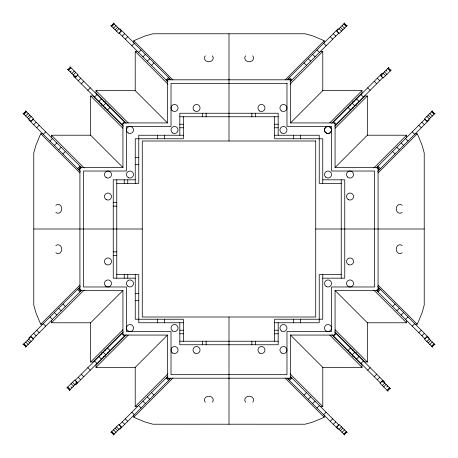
<?xml version="1.0" encoding="UTF-8"?>
<svg xmlns="http://www.w3.org/2000/svg" width="458" height="458" viewBox="0 0 458 458"><rect width="100%" height="100%" fill="white"/><g stroke="black" fill="none" stroke-linecap="round" stroke-linejoin="round"><path stroke-width="0.69" d="M42.731 133.793L40.808 133.793L39.709 136.089L35.856 145.375L33.772 152.983L33.772 305.017L35.856 312.625L39.709 321.911L40.808 324.207L42.731 324.207M51.428 137.514L51.428 135.219L90.638 135.213L122.893 167.468M90.638 135.213L90.644 96.003L92.934 96.003L123.162 126.231M167.468 122.893L135.213 90.638L96.003 90.644L96.003 92.934L126.231 123.162M133.793 42.731L133.793 40.808L136.089 39.709L145.375 35.856L152.983 33.772L305.017 33.772L312.625 35.856L321.911 39.709L324.207 40.808L324.207 42.731M135.213 90.638L135.219 51.428L137.514 51.428M133.793 415.269L133.793 417.192L136.089 418.291L145.375 422.144L152.983 424.228L229 424.217L229 378.102M229 316.999L229 378.194M229 79.898L229 33.783M320.486 406.572L322.781 406.572L322.787 367.362L290.532 335.107M229 424.217L305.017 424.228L312.625 422.144L321.911 418.291L324.207 417.192L324.207 415.269M322.787 367.362L361.997 367.356L361.997 365.066L331.769 334.838M334.838 331.769L365.066 361.997L367.356 361.997L367.362 322.787L335.107 290.532M367.362 322.787L406.572 322.781L406.572 320.486M415.269 324.207L417.192 324.207L418.291 321.911L422.144 312.625L424.228 305.017L424.228 152.983L422.144 145.375L418.291 136.089L417.192 133.793L415.269 133.793M105.025 108.54L105.145 107.63M23.381 113.687L25.866 111.197M111.197 25.866L113.687 23.381M23.518 113.83L26.009 111.34M111.34 26.009L113.83 23.518M67.956 69.685L70.446 67.2M68.099 69.828L70.085 67.836M23.959 114.265L26.444 111.769M111.769 26.444L114.26 23.953M68.528 70.263L71.019 67.773M25.671 115.977L28.161 113.487M113.487 28.161L115.977 25.671M70.246 71.98L71.242 70.984M27.274 117.58L29.781 115.113M115.073 29.747L117.58 27.274M71.849 73.583L74.322 71.076M28.625 118.937L31.115 116.447M116.447 31.115L118.937 28.625M73.206 74.935L75.696 72.444M74.099 76.589L75.095 75.593M30.652 121.719L33.142 119.229M119.229 33.142L121.719 30.652M74.975 77.465L75.971 76.469M75.232 77.717L77.717 75.232M33.646 124.713L36.136 122.223M122.223 36.136L124.713 33.646M78.221 80.711L80.711 78.221M36.697 127.765L39.188 125.274M125.274 39.188L127.765 36.697M81.278 83.762L83.762 81.278M43.258 134.326L45.748 131.835M131.835 45.748L134.326 43.258M87.833 90.323L90.323 87.833M49.974 141.041L52.464 138.551M138.551 52.464L141.041 49.974M94.548 97.039L97.039 94.548M54.353 145.421L56.844 142.93M142.93 56.844L145.421 54.353M98.934 101.418L101.418 98.934M58.681 149.743L61.166 147.253M147.253 61.166L149.743 58.681M103.256 105.746L105.746 103.256M62.918 153.98L65.402 151.495M151.495 65.402L153.98 62.918M107.493 109.983L109.983 107.493M77.539 168.607L80.03 166.117M166.117 80.03L168.607 77.539M122.114 124.605L124.605 122.114M78.347 169.414L80.837 166.924M166.924 80.837L169.414 78.347M78.787 169.849L81.272 167.365M168.853 79.784L169.849 78.787M40.808 324.207L79.887 285.128M285.128 79.887L324.207 40.808M28.843 338.096L80.327 286.611M287.103 79.829L338.096 28.843M22.906 344.788L30.955 336.739L33.445 339.223L25.39 347.279M344.788 22.906L336.739 30.955L339.223 33.445L347.279 25.39M33.028 338.886L81.793 290.12M290.12 81.793L338.886 33.028M51.428 320.486L51.428 322.781L84.175 290.034M290.034 84.175L322.781 51.428L320.486 51.428M51.428 322.781L90.638 322.787L122.893 290.532M290.532 122.893L322.787 90.638L322.781 51.428M123.162 331.769L92.934 361.997L90.644 361.997L122.887 329.754M329.754 122.887L361.997 90.644L361.997 92.934L331.769 123.162M66.719 388.035L74.774 379.98L77.265 382.464L69.21 390.525M101.441 354.068L101.75 353.765M74.975 380.535L122.95 332.56M332.56 122.95L382.092 73.417M388.79 67.481L380.735 75.536L383.226 78.02L391.281 69.971M103.932 356.559L104.321 356.169M75.908 384.583L125.44 335.05M335.05 125.44L383.025 77.465M126.231 334.838L96.003 365.066L96.003 367.356L135.213 367.362L167.468 335.107M334.838 126.231L365.066 96.003L367.356 96.003L367.362 135.213L335.107 167.468M96.003 367.356L128.246 335.113M335.113 128.246L367.356 96.003M137.514 406.572L135.219 406.572L167.966 373.825M373.825 167.966L406.572 135.219L406.572 137.514M110.796 432.535L118.777 424.555L121.261 427.045L113.206 435.1M115.113 428.219L117.58 430.726M428.219 115.113L430.726 117.58M432.535 110.796L424.555 118.777L427.045 121.261L435.1 113.206M119.114 424.972L167.88 376.207M376.207 167.88L424.972 119.114M114.254 434.052L111.769 431.556M434.041 114.265L431.556 111.769M119.904 429.157L170.897 378.171M377.673 171.389L429.157 119.904M133.793 417.192L172.872 378.113M378.113 172.872L417.192 133.793M288.151 379.213L289.147 378.216M376.728 290.635L379.213 288.151M288.586 379.653L291.076 377.163M377.163 291.076L379.653 288.586M333.395 335.886L335.886 333.395M289.393 380.461L291.883 377.97M377.97 291.883L380.461 289.393M348.017 350.507L350.507 348.017M304.02 395.082L306.505 392.598M392.598 306.505L395.082 304.02M352.254 354.744L354.744 352.254M308.257 399.319L310.747 396.834M396.834 310.747L399.319 308.257M356.582 359.066L359.066 356.582M312.579 403.647L315.07 401.156M401.156 315.07L403.647 312.579M360.961 363.452L363.452 360.961M316.959 408.026L319.449 405.536M405.536 319.449L408.026 316.959M367.677 370.167L370.167 367.677M323.674 414.742L326.165 412.252M412.252 326.165L414.742 323.674M374.238 376.722L376.722 374.238M330.235 421.303L332.726 418.812M418.812 332.726L421.303 330.235M377.289 379.779L379.779 377.289M333.287 424.354L335.777 421.864M421.864 335.777L424.354 333.287M380.283 382.768L382.768 380.283M336.281 427.348L338.771 424.858M382.029 381.531L383.025 380.535M424.858 338.771L427.348 336.281M382.905 382.407L383.901 381.411M382.304 385.556L384.794 383.065M339.063 429.375L341.554 426.885M426.885 341.554L429.375 339.063M383.678 386.924L386.151 384.417M340.42 430.726L342.887 428.219M428.253 342.928L430.726 340.42M386.758 387.016L387.754 386.02M342.023 432.329L344.513 429.839M429.839 344.513L432.329 342.023M386.981 390.227L389.472 387.737M343.746 434.052L346.231 431.556M431.556 346.231L434.047 343.74M387.915 390.164L389.901 388.172M387.554 390.8L390.044 388.315M344.17 434.482L346.66 431.991M431.991 346.66L434.482 344.17M344.313 434.619L346.803 432.134M432.134 346.803L434.619 344.313M107.63 105.145L108.546 105.025M322.787 90.638L361.997 90.644M103.995 101.504L105.414 101.504M352.586 101.504L354.005 101.504M179.822 116.767L278.178 116.767M179.822 124.244L183.343 124.244M274.657 124.244L278.178 124.244M179.822 127.765L183.343 127.765M274.657 127.765L278.178 127.765M367.362 135.213L406.572 135.219M183.343 135.247L138.768 135.247L138.768 183.343L116.767 183.343M274.657 135.247L319.232 135.247L319.232 183.343L341.233 183.343M135.247 157.535L138.768 157.535M135.247 164.577L138.768 164.577M135.247 179.822L113.246 179.822L113.246 278.178L135.247 278.178M322.753 179.822L344.754 179.822L344.754 278.178L322.753 278.178M113.246 202.602L116.767 202.602M113.246 206.123L116.767 206.123M33.783 229L142.272 229M315.728 229L424.217 229M113.246 251.877L116.767 251.877M113.246 255.398L116.767 255.398M116.767 274.657L138.768 274.657L138.768 322.753L183.343 322.753M341.233 274.657L319.232 274.657L319.232 322.753L274.657 322.753M135.247 293.423L138.768 293.423M135.247 300.465L138.768 300.465M179.822 330.235L183.343 330.235M274.657 330.235L278.178 330.235M179.822 333.756L183.343 333.756M274.657 333.756L278.178 333.756M179.822 341.233L278.178 341.233M103.995 356.496L105.414 356.496M352.586 356.496L354.005 356.496M107.63 352.855L108.54 352.975M344.313 23.381L346.803 25.866M432.134 111.197L434.619 113.687M344.17 23.518L346.66 26.009M431.991 111.34L434.482 113.83M388.315 67.956L390.8 70.446M388.172 68.099L390.164 70.085M343.74 23.953L346.231 26.444M387.737 68.528L390.227 71.019M342.023 25.671L344.513 28.161M429.839 113.487L432.329 115.977M386.02 70.246L387.016 71.242M340.42 27.274L342.928 29.747M384.417 71.849L386.924 74.322M339.063 28.625L341.554 31.115M426.885 116.447L429.375 118.937M383.065 73.206L385.556 75.696M381.411 74.099L382.407 75.095M336.281 30.652L338.771 33.142M424.858 119.229L427.348 121.719M380.535 74.975L381.531 75.971M380.283 75.232L382.768 77.717M333.287 33.646L335.777 36.136M421.864 122.223L424.354 124.713M377.289 78.221L379.779 80.711M330.235 36.697L332.726 39.188M418.812 125.274L421.303 127.765M374.238 81.278L376.722 83.762M323.674 43.258L326.165 45.748M412.252 131.835L414.742 134.326M367.677 87.833L370.167 90.323M316.959 49.974L319.449 52.464M405.536 138.551L408.026 141.041M360.961 94.548L363.452 97.039M312.579 54.353L315.07 56.844M401.156 142.93L403.647 145.421M356.582 98.934L359.066 101.418M308.257 58.681L310.747 61.166M396.834 147.253L399.319 149.743M352.254 103.256L354.744 105.746M304.02 62.918L306.505 65.402M392.598 151.495L395.082 153.98M348.017 107.493L350.507 109.983M289.393 77.539L291.883 80.03M377.97 166.117L380.461 168.607M333.395 122.114L335.886 124.605M288.586 78.347L291.076 80.837M377.163 166.924L379.653 169.414M288.151 78.787L289.147 79.784M376.728 167.365L379.213 169.849M133.793 40.808L172.872 79.887M378.113 285.128L417.192 324.207M119.904 28.843L170.897 79.829M377.673 286.611L429.157 338.096M113.206 22.9L121.261 30.955L118.777 33.445L110.716 25.39M435.1 344.794L427.045 336.739L424.555 339.223L432.61 347.284M119.114 33.028L167.88 81.793M376.207 290.12L424.972 338.886M135.219 51.428L167.966 84.175M373.825 290.034L406.572 322.781M96.003 90.644L128.246 122.887M335.113 329.754L367.356 361.997M69.965 66.719L78.02 74.774L75.536 77.265L67.475 69.21M103.932 101.441L104.235 101.75M77.465 74.975L125.44 122.95M335.05 332.56L384.583 382.092M390.525 388.79L382.464 380.735L379.98 383.226L388.035 391.281M101.441 103.932L101.831 104.321M73.417 75.908L122.95 125.44M332.56 335.05L380.535 383.025M90.644 96.003L122.887 128.246M329.754 335.113L361.997 367.356M51.428 135.219L84.175 167.966M290.034 373.825L322.781 406.572M25.465 110.796L33.445 118.777L30.955 121.261L22.9 113.206M347.204 432.535L339.223 424.555L336.739 427.045L344.794 435.1M33.028 119.114L81.793 167.88M290.12 376.207L338.886 424.972M28.843 119.904L80.327 171.389M287.103 378.171L338.096 429.157M40.808 133.793L79.887 172.872M285.128 378.113L324.207 417.192M78.787 288.151L81.272 290.635M168.853 378.216L169.849 379.213M78.347 288.586L80.837 291.076M166.924 377.163L169.414 379.653M122.114 333.395L124.605 335.886M77.539 289.393L80.03 291.883M166.117 377.97L168.607 380.461M107.493 348.017L109.983 350.507M62.918 304.02L65.402 306.505M151.495 392.598L153.98 395.082M103.256 352.254L105.746 354.744M58.681 308.257L61.166 310.747M147.253 396.834L149.743 399.319M98.934 356.582L101.418 359.066M54.353 312.579L56.844 315.07M142.93 401.156L145.421 403.647M94.548 360.961L97.039 363.452M49.974 316.959L52.464 319.449M138.551 405.536L141.041 408.026M87.833 367.677L90.323 370.167M43.258 323.674L45.748 326.165M131.835 412.252L134.326 414.742M81.278 374.238L83.762 376.722M36.697 330.235L39.188 332.726M125.274 418.812L127.765 421.303M78.221 377.289L80.711 379.779M33.646 333.287L36.136 335.777M122.223 421.864L124.713 424.354M75.232 380.283L77.717 382.768M30.652 336.281L33.142 338.771M76.469 382.029L77.465 383.025M119.229 424.858L121.719 427.348M75.593 382.905L76.589 383.901M72.444 382.304L74.935 384.794M28.625 339.063L31.115 341.554M116.447 426.885L118.937 429.375M71.076 383.678L73.583 386.151M27.274 340.42L29.747 342.928M70.984 386.758L71.98 387.754M25.671 342.023L28.161 344.513M113.487 429.839L115.977 432.329M67.773 386.981L70.263 389.472M23.953 343.74L26.444 346.231M67.836 387.915L69.828 389.901M67.2 387.554L69.685 390.044M23.518 344.17L26.009 346.66M111.34 431.991L113.83 434.482M23.381 344.313L25.866 346.803M111.197 432.134L113.687 434.619M105.025 349.46L105.145 350.37M356.496 103.995L356.496 105.414M356.496 352.586L356.496 354.005M341.233 179.822L341.233 278.178M322.753 183.343L322.753 138.768L274.657 138.768L274.657 116.767M322.753 274.657L322.753 319.232L274.657 319.232L274.657 341.233M300.465 135.247L300.465 138.768M300.465 319.232L300.465 322.753M293.423 135.247L293.423 138.768M293.423 319.232L293.423 322.753M278.178 135.247L278.178 113.246L179.822 113.246L179.822 135.247M278.178 322.753L278.178 344.754L179.822 344.754L179.822 322.753M255.398 113.246L255.398 116.767M255.398 341.233L255.398 344.754M251.877 113.246L251.877 116.767M251.877 341.233L251.877 344.754M229 79.806L229 141.001M206.123 113.246L206.123 116.767M206.123 341.233L206.123 344.754M202.602 113.246L202.602 116.767M202.602 341.233L202.602 344.754M183.343 116.767L183.343 138.768L135.247 138.768L135.247 183.343M183.343 341.233L183.343 319.232L135.247 319.232L135.247 274.657M164.577 135.247L164.577 138.768M164.577 319.232L164.577 322.753M157.535 135.247L157.535 138.768M157.535 319.232L157.535 322.753M135.213 367.362L135.219 406.572M127.765 179.822L127.765 183.343M127.765 274.657L127.765 278.178M124.244 179.822L124.244 183.343M124.244 274.657L124.244 278.178M116.767 179.822L116.767 278.178M101.504 103.995L101.504 105.414M101.504 352.586L101.504 354.005M90.638 322.787L90.644 361.997M349.46 105.025A3.521 3.521 0 0 1 350.37 105.145M352.855 107.63A3.521 3.521 0 0 1 352.975 108.54M350.37 352.855A3.521 3.521 0 0 1 349.46 352.975M352.975 349.46A3.521 3.521 0 0 1 352.855 350.37M55.836 245.66A4.403 3.687 -90 0 1 60.777 246.221A4.403 3.687 -90 0 1 60.777 252.14A4.403 3.687 -90 0 1 55.836 252.701M55.836 205.299A4.403 3.687 -90 0 1 60.777 205.86A4.403 3.687 -90 0 1 60.777 211.779A4.403 3.687 -90 0 1 55.836 212.34M212.34 55.836A4.403 3.687 0 0 1 211.779 60.777A4.403 3.687 0 0 1 205.86 60.777A4.403 3.687 0 0 1 205.299 55.836M252.701 55.836A4.403 3.687 0 0 1 252.14 60.777A4.403 3.687 0 0 1 246.221 60.777A4.403 3.687 0 0 1 245.66 55.836M402.164 212.34A4.403 3.687 -90 0 1 397.223 211.779A4.403 3.687 -90 0 1 397.223 205.86A4.403 3.687 -90 0 1 402.164 205.299M402.164 252.701A4.403 3.687 -90 0 1 397.223 252.14A4.403 3.687 -90 0 1 397.223 246.221A4.403 3.687 -90 0 1 402.164 245.66M245.66 402.164A4.403 3.687 0 0 1 246.221 397.223A4.403 3.687 0 0 1 252.14 397.223A4.403 3.687 0 0 1 252.701 402.164M205.299 402.164A4.403 3.687 0 0 1 205.86 397.223A4.403 3.687 0 0 1 211.779 397.223A4.403 3.687 0 0 1 212.34 402.164M290.498 79.806L167.502 79.806L167.502 122.927L122.927 122.927L122.927 167.502L79.927 167.502L79.927 290.498L122.927 290.498L122.927 335.073L167.502 335.073L167.502 378.194L290.498 378.194L290.498 335.073L335.073 335.073L335.073 290.498L378.073 290.498L378.073 167.502L335.073 167.502L335.073 122.927L290.498 122.927L290.498 79.806M286.977 83.327L171.023 83.327L171.023 126.448L126.448 126.448L126.448 171.023L83.448 171.023L83.448 286.977L126.448 286.977L126.448 331.552L171.023 331.552L171.023 374.673L286.977 374.673L286.977 331.552L331.552 331.552L331.552 286.977L374.552 286.977L374.552 171.023L331.552 171.023L331.552 126.448L286.977 126.448L286.977 83.327M315.728 141.001L142.272 141.001L142.272 316.999L315.728 316.999L315.728 141.001M172.781 133.015A3.521 3.521 0 0 0 178.065 129.963A3.521 3.521 0 0 0 172.781 126.918A3.521 3.521 0 0 0 172.781 133.015M326.228 331.082A3.521 3.521 0 0 0 331.506 328.037A3.521 3.521 0 0 0 326.228 324.985A3.521 3.521 0 0 0 326.228 331.082M128.257 133.015A3.521 3.521 0 0 0 133.536 129.963A3.521 3.521 0 0 0 128.257 126.918A3.521 3.521 0 0 0 128.257 133.015M325.495 132.454A3.521 3.521 0 0 0 331.386 130.879A3.521 3.521 0 0 0 327.075 126.568A3.521 3.521 0 0 0 325.495 132.454M128.257 331.082A3.521 3.521 0 0 0 133.536 328.037A3.521 3.521 0 0 0 128.257 324.985A3.521 3.521 0 0 0 128.257 331.082M106.204 177.589A3.521 3.521 0 0 0 111.489 174.544A3.521 3.521 0 0 0 106.204 171.492A3.521 3.521 0 0 0 106.204 177.589M128.206 177.589A3.521 3.521 0 0 0 133.484 174.544A3.521 3.521 0 0 0 128.206 171.492A3.521 3.521 0 0 0 128.206 177.589M106.204 199.591A3.521 3.521 0 0 0 111.489 196.545A3.521 3.521 0 0 0 106.204 193.494A3.521 3.521 0 0 0 106.204 199.591M194.055 110.452A3.521 3.521 0 0 0 199.94 108.878A3.521 3.521 0 0 0 195.629 104.567A3.521 3.521 0 0 0 194.055 110.452M172.053 110.452A3.521 3.521 0 0 0 177.944 108.878A3.521 3.521 0 0 0 173.634 104.567A3.521 3.521 0 0 0 172.053 110.452M105.477 285.947A3.521 3.521 0 0 0 111.368 284.366A3.521 3.521 0 0 0 107.058 280.056A3.521 3.521 0 0 0 105.477 285.947M127.479 285.947A3.521 3.521 0 0 0 133.364 284.366A3.521 3.521 0 0 0 129.053 280.056A3.521 3.521 0 0 0 127.479 285.947M105.477 263.945A3.521 3.521 0 0 0 111.368 262.371A3.521 3.521 0 0 0 107.058 258.06A3.521 3.521 0 0 0 105.477 263.945M172.781 331.082A3.521 3.521 0 0 0 178.065 328.037A3.521 3.521 0 0 0 172.781 324.985A3.521 3.521 0 0 0 172.781 331.082M194.782 353.084A3.521 3.521 0 0 0 200.06 350.032A3.521 3.521 0 0 0 194.782 346.987A3.521 3.521 0 0 0 194.782 353.084M172.781 353.084A3.521 3.521 0 0 0 178.065 350.032A3.521 3.521 0 0 0 172.781 346.987A3.521 3.521 0 0 0 172.781 353.084M348.275 286.508A3.521 3.521 0 0 0 353.553 283.456A3.521 3.521 0 0 0 348.275 280.411A3.521 3.521 0 0 0 348.275 286.508M326.273 286.508A3.521 3.521 0 0 0 331.552 283.456A3.521 3.521 0 0 0 326.273 280.411A3.521 3.521 0 0 0 326.273 286.508M348.275 264.506A3.521 3.521 0 0 0 353.553 261.455A3.521 3.521 0 0 0 348.275 258.409A3.521 3.521 0 0 0 348.275 264.506M281.699 331.082A3.521 3.521 0 0 0 286.977 328.037A3.521 3.521 0 0 0 281.699 324.985A3.521 3.521 0 0 0 281.699 331.082M259.697 353.084A3.521 3.521 0 0 0 264.976 350.032A3.521 3.521 0 0 0 259.697 346.987A3.521 3.521 0 0 0 259.697 353.084M281.699 353.084A3.521 3.521 0 0 0 286.977 350.032A3.521 3.521 0 0 0 281.699 346.987A3.521 3.521 0 0 0 281.699 353.084M326.228 133.015A3.521 3.521 0 0 0 331.506 129.963A3.521 3.521 0 0 0 326.228 126.918A3.521 3.521 0 0 0 326.228 133.015M347.548 177.034A3.521 3.521 0 0 0 353.433 175.454A3.521 3.521 0 0 0 349.122 171.143A3.521 3.521 0 0 0 347.548 177.034M325.546 177.034A3.521 3.521 0 0 0 331.432 175.454A3.521 3.521 0 0 0 327.121 171.143A3.521 3.521 0 0 0 325.546 177.034M348.275 199.591A3.521 3.521 0 0 0 353.553 196.545A3.521 3.521 0 0 0 348.275 193.494A3.521 3.521 0 0 0 348.275 199.591M281.699 133.015A3.521 3.521 0 0 0 286.977 129.963A3.521 3.521 0 0 0 281.699 126.918A3.521 3.521 0 0 0 281.699 133.015M259.697 111.013A3.521 3.521 0 0 0 264.976 107.968A3.521 3.521 0 0 0 259.697 104.916A3.521 3.521 0 0 0 259.697 111.013M281.699 111.013A3.521 3.521 0 0 0 286.977 107.968A3.521 3.521 0 0 0 281.699 104.916A3.521 3.521 0 0 0 281.699 111.013"/></g></svg>
